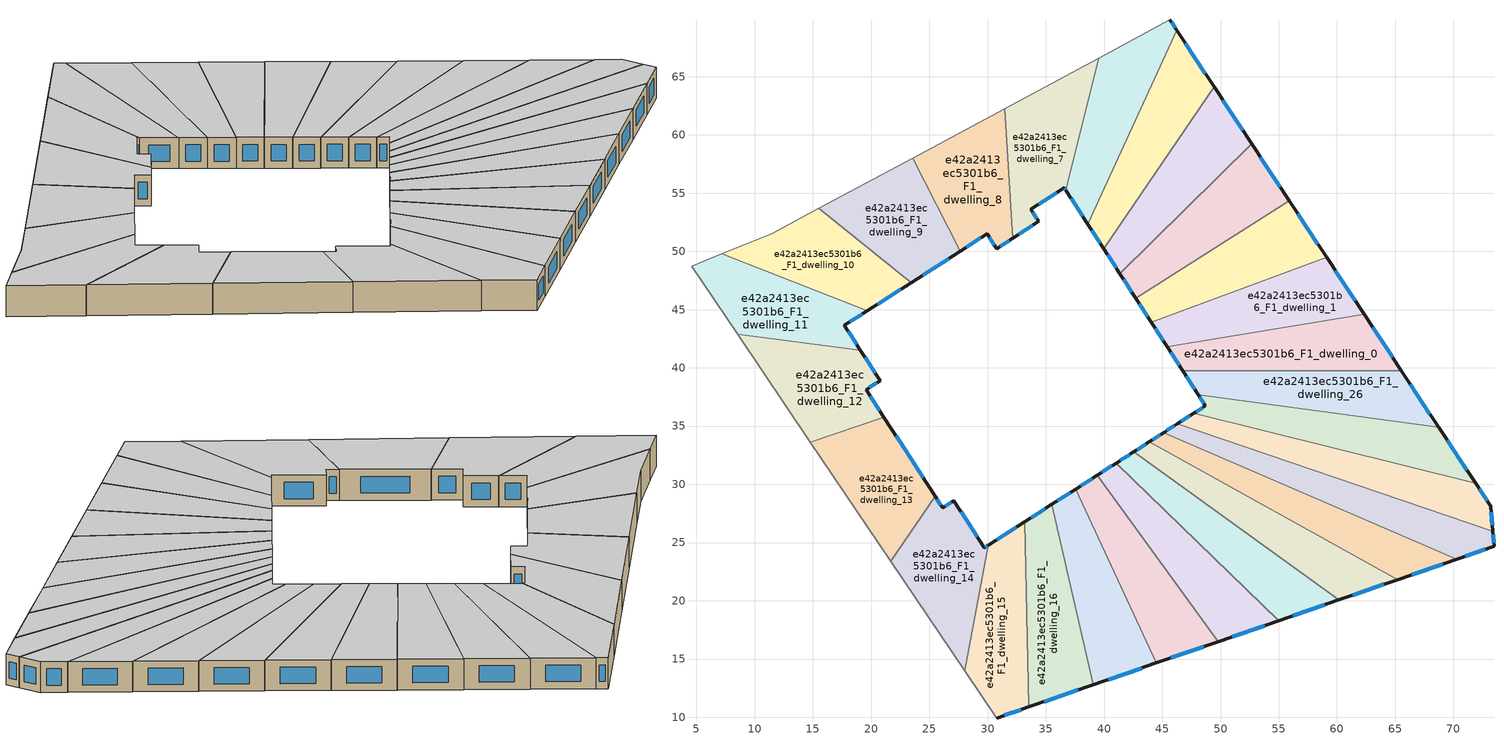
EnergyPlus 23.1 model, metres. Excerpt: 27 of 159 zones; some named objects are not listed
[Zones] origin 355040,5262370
e42a2413ec5301b6_F1_dwelling_0
 floor to e42a2413ec5301b6_F0_dwelling_0 (EU_floor_Construction): 62.32,44.62 65.53,39.75 46.76,39.75 45.41,41.82 z3
 wall outside (EU_wall_Construction): 45.41,41.82 46.76,39.75 / 65.53,39.75 62.32,44.62 z3:6
 wall to e42a2413ec5301b6_F1_dwelling_1 (EU_wall_Construction): 62.32,44.62 45.41,41.82 z3:6
 wall to e42a2413ec5301b6_F1_dwelling_26 (EU_wall_Construction): 46.76,39.75 65.53,39.75 z3:6
 window (EU_Window_Construction): 45.73,41.34 46.44,40.24 / 64.78,40.9 63.07,43.48 z3.7:5.3
 ceiling to e42a2413ec5301b6_F2_dwelling_0 (EU_floor_Construction): 65.53,39.75 62.32,44.62 45.41,41.82 46.76,39.75 z6
e42a2413ec5301b6_F1_dwelling_1
 floor to e42a2413ec5301b6_F0_dwelling_1 (EU_floor_Construction): 59.11,49.49 62.32,44.62 45.41,41.82 44.07,43.91 z3
 wall outside (EU_wall_Construction): 44.07,43.91 45.41,41.82 / 62.32,44.62 59.11,49.49 z3:6
 wall to e42a2413ec5301b6_F1_dwelling_2 (EU_wall_Construction): 59.11,49.49 44.07,43.91 z3:6
 window (EU_Window_Construction): 44.38,43.42 45.1,42.31 / 61.57,45.76 59.86,48.34 z3.7:5.3
 ceiling to e42a2413ec5301b6_F2_dwelling_1 (EU_floor_Construction): 62.32,44.62 59.11,49.49 44.07,43.91 45.41,41.82 z6
e42a2413ec5301b6_F1_dwelling_10
 floor to e42a2413ec5301b6_F0_dwelling_10 (EU_floor_Construction): 23.45,47.32 19.69,44.91 7.2,49.79 11.48,51.52 15.52,53.69 z3
 wall outside (EU_wall_Construction): 19.69,44.91 23.45,47.32 z3:6
 wall to e42a2413ec5301b6_F1_dwelling_11 (EU_wall_Construction): 7.2,49.79 19.69,44.91 z3:6
 wall adiabatic (EU_wall_Construction): 15.52,53.69 11.48,51.52 7.2,49.79 z3:6
 wall to e42a2413ec5301b6_F1_dwelling_9 (EU_wall_Construction): 23.45,47.32 15.52,53.69 z3:6
 window (EU_Window_Construction): 20.57,45.48 22.57,46.76 z3.7:5.3
 ceiling to e42a2413ec5301b6_F2_dwelling_10 (EU_floor_Construction): 23.45,47.32 15.52,53.69 11.48,51.52 7.2,49.79 19.69,44.91 z6
e42a2413ec5301b6_F1_dwelling_11
 floor to e42a2413ec5301b6_F0_dwelling_11 (EU_floor_Construction): 19.69,44.91 17.71,43.64 19.08,41.52 8.54,42.87 4.58,48.74 7.2,49.79 z3
 wall outside (EU_wall_Construction): 19.08,41.52 17.71,43.64 19.69,44.91 z3:6
 wall to e42a2413ec5301b6_F1_dwelling_12 (EU_wall_Construction): 8.54,42.87 19.08,41.52 z3:6
 wall adiabatic (EU_wall_Construction): 7.2,49.79 4.58,48.74 8.54,42.87 z3:6
 window (EU_Window_Construction): 18.18,43.94 19.22,44.61 / 18.76,42.02 18.03,43.14 z3.7:5.3
 ceiling to e42a2413ec5301b6_F2_dwelling_11 (EU_floor_Construction): 19.08,41.52 17.71,43.64 19.69,44.91 7.2,49.79 4.58,48.74 8.54,42.87 z6
e42a2413ec5301b6_F1_dwelling_12
 floor to e42a2413ec5301b6_F0_dwelling_12 (EU_floor_Construction): 19.08,41.52 20.77,38.9 19.58,38.13 21.11,35.77 14.79,33.63 8.54,42.87 z3
 wall outside (EU_wall_Construction): 21.11,35.77 19.58,38.13 20.77,38.9 19.08,41.52 z3:6
 wall to e42a2413ec5301b6_F1_dwelling_13 (EU_wall_Construction): 14.79,33.63 21.11,35.77 z3:6
 wall adiabatic (EU_wall_Construction): 8.54,42.87 14.79,33.63 z3:6
 window (EU_Window_Construction): 20.38,39.52 19.48,40.9 / 19.86,38.31 20.49,38.72 / 20.75,36.32 19.94,37.58 z3.7:5.3
 ceiling to e42a2413ec5301b6_F2_dwelling_12 (EU_floor_Construction): 21.11,35.77 19.58,38.13 20.77,38.9 19.08,41.52 8.54,42.87 14.79,33.63 z6
e42a2413ec5301b6_F1_dwelling_13
 floor to e42a2413ec5301b6_F0_dwelling_13 (EU_floor_Construction): 21.11,35.77 25.51,28.96 21.71,23.38 14.79,33.63 z3
 wall outside (EU_wall_Construction): 25.51,28.96 21.11,35.77 z3:6
 wall to e42a2413ec5301b6_F1_dwelling_14 (EU_wall_Construction): 21.71,23.38 25.51,28.96 z3:6
 wall adiabatic (EU_wall_Construction): 14.79,33.63 21.71,23.38 z3:6
 window (EU_Window_Construction): 24.48,30.56 22.14,34.17 z3.7:5.3
 ceiling to e42a2413ec5301b6_F2_dwelling_13 (EU_floor_Construction): 21.71,23.38 25.51,28.96 21.11,35.77 14.79,33.63 z6
e42a2413ec5301b6_F1_dwelling_14
 floor to e42a2413ec5301b6_F0_dwelling_14 (EU_floor_Construction): 27.1,28.61 29.72,24.55 30.05,24.76 28.03,14.01 21.71,23.38 25.51,28.96 26.14,27.99 z3
 wall outside (EU_wall_Construction): 30.05,24.76 29.72,24.55 27.1,28.61 26.14,27.99 25.51,28.96 z3:6
 wall to e42a2413ec5301b6_F1_dwelling_15 (EU_wall_Construction): 28.03,14.01 30.05,24.76 z3:6
 wall adiabatic (EU_wall_Construction): 21.71,23.38 28.03,14.01 z3:6
 window (EU_Window_Construction): 25.99,28.21 25.66,28.73 / 26.88,28.46 26.37,28.13 / 29.11,25.5 27.72,27.65 / 29.98,24.71 29.8,24.6 z3.7:5.3
 ceiling to e42a2413ec5301b6_F2_dwelling_14 (EU_floor_Construction): 28.03,14.01 30.05,24.76 29.72,24.55 27.1,28.61 26.14,27.99 25.51,28.96 21.71,23.38 z6
e42a2413ec5301b6_F1_dwelling_15
 floor to e42a2413ec5301b6_F0_dwelling_15 (EU_floor_Construction): 33.18,26.77 33.56,10.89 30.79,9.93 28.03,14.01 30.05,24.76 z3
 wall outside (EU_wall_Construction): 33.18,26.77 30.05,24.76 / 30.79,9.93 33.56,10.89 z3:6
 wall to e42a2413ec5301b6_F1_dwelling_16 (EU_wall_Construction): 33.56,10.89 33.18,26.77 z3:6
 wall adiabatic (EU_wall_Construction): 28.03,14.01 30.79,9.93 z3:6
 window (EU_Window_Construction): 32.45,26.3 30.79,25.23 / 31.44,10.16 32.91,10.67 z3.7:5.3
 ceiling to e42a2413ec5301b6_F2_dwelling_15 (EU_floor_Construction): 33.56,10.89 33.18,26.77 30.05,24.76 28.03,14.01 30.79,9.93 z6
e42a2413ec5301b6_F1_dwelling_16
 floor to e42a2413ec5301b6_F0_dwelling_16 (EU_floor_Construction): 35.52,28.27 39.09,12.8 33.56,10.89 33.18,26.77 z3
 wall outside (EU_wall_Construction): 35.52,28.27 33.18,26.77 / 33.56,10.89 39.09,12.8 z3:6
 wall to e42a2413ec5301b6_F1_dwelling_17 (EU_wall_Construction): 39.09,12.8 35.52,28.27 z3:6
 window (EU_Window_Construction): 34.97,27.92 33.73,27.12 / 34.86,11.34 37.79,12.35 z3.7:5.3
 ceiling to e42a2413ec5301b6_F2_dwelling_16 (EU_floor_Construction): 39.09,12.8 35.52,28.27 33.18,26.77 33.56,10.89 z6
e42a2413ec5301b6_F1_dwelling_17
 floor to e42a2413ec5301b6_F0_dwelling_17 (EU_floor_Construction): 37.58,29.6 44.49,14.67 39.09,12.8 35.52,28.27 z3
 wall outside (EU_wall_Construction): 37.58,29.6 35.52,28.27 / 39.09,12.8 44.49,14.67 z3:6
 wall to e42a2413ec5301b6_F1_dwelling_18 (EU_wall_Construction): 44.49,14.67 37.58,29.6 z3:6
 window (EU_Window_Construction): 37.09,29.29 36,28.58 / 40.36,13.24 43.22,14.23 z3.7:5.3
 ceiling to e42a2413ec5301b6_F2_dwelling_17 (EU_floor_Construction): 44.49,14.67 37.58,29.6 35.52,28.27 39.09,12.8 z6
e42a2413ec5301b6_F1_dwelling_18
 floor to e42a2413ec5301b6_F0_dwelling_18 (EU_floor_Construction): 39.41,30.77 49.79,16.5 44.49,14.67 37.58,29.6 z3
 wall outside (EU_wall_Construction): 39.41,30.77 37.58,29.6 / 44.49,14.67 49.79,16.5 z3:6
 wall to e42a2413ec5301b6_F1_dwelling_19 (EU_wall_Construction): 49.79,16.5 39.41,30.77 z3:6
 window (EU_Window_Construction): 38.98,30.5 38.01,29.87 / 45.73,15.09 48.54,16.07 z3.7:5.3
 ceiling to e42a2413ec5301b6_F2_dwelling_18 (EU_floor_Construction): 49.79,16.5 39.41,30.77 37.58,29.6 44.49,14.67 z6
e42a2413ec5301b6_F1_dwelling_19
 floor to e42a2413ec5301b6_F0_dwelling_19 (EU_floor_Construction): 55,18.3 49.79,16.5 39.41,30.77 41.05,31.83 z3
 wall outside (EU_wall_Construction): 41.05,31.83 39.41,30.77 / 49.79,16.5 55,18.3 z3:6
 wall to e42a2413ec5301b6_F1_dwelling_20 (EU_wall_Construction): 55,18.3 41.05,31.83 z3:6
 window (EU_Window_Construction): 40.66,31.58 39.79,31.02 / 51.01,16.92 53.78,17.87 z3.7:5.3
 ceiling to e42a2413ec5301b6_F2_dwelling_19 (EU_floor_Construction): 55,18.3 41.05,31.83 39.41,30.77 49.79,16.5 z6
e42a2413ec5301b6_F1_dwelling_2
 floor to e42a2413ec5301b6_F0_dwelling_2 (EU_floor_Construction): 55.9,54.36 59.11,49.49 44.07,43.91 42.72,46 z3
 wall outside (EU_wall_Construction): 42.72,46 44.07,43.91 / 59.11,49.49 55.9,54.36 z3:6
 wall to e42a2413ec5301b6_F1_dwelling_3 (EU_wall_Construction): 55.9,54.36 42.72,46 z3:6
 window (EU_Window_Construction): 43.03,45.5 43.75,44.4 / 58.36,50.63 56.65,53.21 z3.7:5.3
 ceiling to e42a2413ec5301b6_F2_dwelling_2 (EU_floor_Construction): 59.11,49.49 55.9,54.36 42.72,46 44.07,43.91 z6
e42a2413ec5301b6_F1_dwelling_20
 floor to e42a2413ec5301b6_F0_dwelling_20 (EU_floor_Construction): 60.15,20.07 55,18.3 41.05,31.83 42.54,32.78 z3
 wall outside (EU_wall_Construction): 42.54,32.78 41.05,31.83 / 55,18.3 60.15,20.07 z3:6
 wall to e42a2413ec5301b6_F1_dwelling_21 (EU_wall_Construction): 60.15,20.07 42.54,32.78 z3:6
 window (EU_Window_Construction): 42.19,32.56 41.4,32.05 / 56.21,18.71 58.94,19.65 z3.7:5.3
 ceiling to e42a2413ec5301b6_F2_dwelling_20 (EU_floor_Construction): 60.15,20.07 42.54,32.78 41.05,31.83 55,18.3 z6
e42a2413ec5301b6_F1_dwelling_21
 floor to e42a2413ec5301b6_F0_dwelling_21 (EU_floor_Construction): 65.23,21.83 60.15,20.07 42.54,32.78 43.89,33.65 z3
 wall outside (EU_wall_Construction): 43.89,33.65 42.54,32.78 / 60.15,20.07 65.23,21.83 z3:6
 wall to e42a2413ec5301b6_F1_dwelling_22 (EU_wall_Construction): 65.23,21.83 43.89,33.65 z3:6
 window (EU_Window_Construction): 43.57,33.45 42.85,32.99 / 61.34,20.48 64.04,21.41 z3.7:5.3
 ceiling to e42a2413ec5301b6_F2_dwelling_21 (EU_floor_Construction): 65.23,21.83 43.89,33.65 42.54,32.78 60.15,20.07 z6
e42a2413ec5301b6_F1_dwelling_22
 floor to e42a2413ec5301b6_F0_dwelling_22 (EU_floor_Construction): 70.26,23.57 65.23,21.83 43.89,33.65 45.13,34.45 z3
 wall outside (EU_wall_Construction): 45.13,34.45 43.89,33.65 / 65.23,21.83 70.26,23.57 z3:6
 wall to e42a2413ec5301b6_F1_dwelling_23 (EU_wall_Construction): 70.26,23.57 45.13,34.45 z3:6
 window (EU_Window_Construction): 44.84,34.26 44.18,33.84 / 66.41,22.24 69.08,23.16 z3.7:5.3
 ceiling to e42a2413ec5301b6_F2_dwelling_22 (EU_floor_Construction): 70.26,23.57 45.13,34.45 43.89,33.65 65.23,21.83 z6
e42a2413ec5301b6_F1_dwelling_23
 floor to e42a2413ec5301b6_F0_dwelling_23 (EU_floor_Construction): 73.38,25.99 73.48,24.68 70.26,23.57 45.13,34.45 46.29,35.2 z3
 wall outside (EU_wall_Construction): 46.29,35.2 45.13,34.45 / 70.26,23.57 73.48,24.68 73.38,25.99 z3:6
 wall to e42a2413ec5301b6_F1_dwelling_24 (EU_wall_Construction): 73.38,25.99 46.29,35.2 z3:6
 window (EU_Window_Construction): 46.02,35.02 45.4,34.62 / 73.46,24.99 73.4,25.68 / 71.02,23.83 72.73,24.42 z3.7:5.3
 ceiling to e42a2413ec5301b6_F2_dwelling_23 (EU_floor_Construction): 73.48,24.68 73.38,25.99 46.29,35.2 45.13,34.45 70.26,23.57 z6
e42a2413ec5301b6_F1_dwelling_24
 floor to e42a2413ec5301b6_F0_dwelling_24 (EU_floor_Construction): 71.9,30.09 73.21,28.11 73.38,25.99 46.29,35.2 47.68,36.09 z3
 wall outside (EU_wall_Construction): 47.68,36.09 46.29,35.2 / 73.38,25.99 73.21,28.11 71.9,30.09 z3:6
 wall to e42a2413ec5301b6_F1_dwelling_25 (EU_wall_Construction): 71.9,30.09 47.68,36.09 z3:6
 window (EU_Window_Construction): 47.36,35.88 46.62,35.4 / 72.9,28.58 72.21,29.63 / 73.34,26.49 73.25,27.61 z3.7:5.3
 ceiling to e42a2413ec5301b6_F2_dwelling_24 (EU_floor_Construction): 73.38,25.99 73.21,28.11 71.9,30.09 47.68,36.09 46.29,35.2 z6
e42a2413ec5301b6_F1_dwelling_25
 floor to e42a2413ec5301b6_F0_dwelling_25 (EU_floor_Construction): 68.74,34.89 71.9,30.09 47.68,36.09 48.7,36.74 48.09,37.69 z3
 wall outside (EU_wall_Construction): 48.09,37.69 48.7,36.74 47.68,36.09 / 71.9,30.09 68.74,34.89 z3:6
 wall to e42a2413ec5301b6_F1_dwelling_26 (EU_wall_Construction): 68.74,34.89 48.09,37.69 z3:6
 window (EU_Window_Construction): 48.46,36.59 47.92,36.24 / 48.23,37.47 48.56,36.97 / 71.16,31.22 69.48,33.77 z3.7:5.3
 ceiling to e42a2413ec5301b6_F2_dwelling_25 (EU_floor_Construction): 71.9,30.09 68.74,34.89 48.09,37.69 48.7,36.74 47.68,36.09 z6
e42a2413ec5301b6_F1_dwelling_26
 floor to e42a2413ec5301b6_F0_dwelling_26 (EU_floor_Construction): 65.53,39.75 68.74,34.89 48.09,37.69 46.76,39.75 z3
 wall outside (EU_wall_Construction): 46.76,39.75 48.09,37.69 / 68.74,34.89 65.53,39.75 z3:6
 window (EU_Window_Construction): 47.07,39.27 47.77,38.18 / 67.98,36.03 66.28,38.61 z3.7:5.3
 ceiling to e42a2413ec5301b6_F2_dwelling_26 (EU_floor_Construction): 68.74,34.89 65.53,39.75 46.76,39.75 48.09,37.69 z6
e42a2413ec5301b6_F1_dwelling_3
 floor to e42a2413ec5301b6_F0_dwelling_3 (EU_floor_Construction): 52.68,59.24 55.9,54.36 42.72,46 41.36,48.1 z3
 wall outside (EU_wall_Construction): 41.36,48.1 42.72,46 / 55.9,54.36 52.68,59.24 z3:6
 wall to e42a2413ec5301b6_F1_dwelling_4 (EU_wall_Construction): 52.68,59.24 41.36,48.1 z3:6
 window (EU_Window_Construction): 41.68,47.6 42.4,46.49 / 55.14,55.5 53.43,58.09 z3.7:5.3
 ceiling to e42a2413ec5301b6_F2_dwelling_3 (EU_floor_Construction): 55.9,54.36 52.68,59.24 41.36,48.1 42.72,46 z6
e42a2413ec5301b6_F1_dwelling_4
 floor to e42a2413ec5301b6_F0_dwelling_4 (EU_floor_Construction): 49.46,64.12 52.68,59.24 41.36,48.1 39.99,50.21 z3
 wall outside (EU_wall_Construction): 39.99,50.21 41.36,48.1 / 52.68,59.24 49.46,64.12 z3:6
 wall to e42a2413ec5301b6_F1_dwelling_5 (EU_wall_Construction): 49.46,64.12 39.99,50.21 z3:6
 window (EU_Window_Construction): 40.31,49.71 41.04,48.59 / 51.92,60.38 50.21,62.97 z3.7:5.3
 ceiling to e42a2413ec5301b6_F2_dwelling_4 (EU_floor_Construction): 52.68,59.24 49.46,64.12 39.99,50.21 41.36,48.1 z6
e42a2413ec5301b6_F1_dwelling_5
 floor to e42a2413ec5301b6_F0_dwelling_5 (EU_floor_Construction): 46.23,69 49.46,64.12 39.99,50.21 38.62,52.33 z3
 wall outside (EU_wall_Construction): 38.62,52.33 39.99,50.21 / 49.46,64.12 46.23,69 z3:6
 wall to e42a2413ec5301b6_F1_dwelling_6 (EU_wall_Construction): 46.23,69 38.62,52.33 z3:6
 window (EU_Window_Construction): 38.94,51.83 39.67,50.71 / 48.7,65.26 46.99,67.85 z3.7:5.3
 ceiling to e42a2413ec5301b6_F2_dwelling_5 (EU_floor_Construction): 39.99,50.21 49.46,64.12 46.23,69 38.62,52.33 z6
e42a2413ec5301b6_F1_dwelling_6
 floor to e42a2413ec5301b6_F0_dwelling_6 (EU_floor_Construction): 45.66,69.87 46.23,69 38.62,52.33 36.73,55.25 39.54,66.58 z3
 wall outside (EU_wall_Construction): 36.73,55.25 38.62,52.33 / 46.23,69 45.66,69.87 z3:6
 wall to e42a2413ec5301b6_F1_dwelling_7 (EU_wall_Construction): 39.54,66.58 36.73,55.25 z3:6
 wall adiabatic (EU_wall_Construction): 45.66,69.87 39.54,66.58 z3:6
 window (EU_Window_Construction): 37.17,54.57 38.18,53.02 / 46.1,69.2 45.8,69.66 z3.7:5.3
 ceiling to e42a2413ec5301b6_F2_dwelling_6 (EU_floor_Construction): 38.62,52.33 46.23,69 45.66,69.87 39.54,66.58 36.73,55.25 z6
e42a2413ec5301b6_F1_dwelling_7
 floor to e42a2413ec5301b6_F0_dwelling_7 (EU_floor_Construction): 39.54,66.58 36.73,55.25 36.6,55.45 33.72,53.59 34.39,52.57 32.17,51.14 31.49,62.26 z3
 wall outside (EU_wall_Construction): 32.17,51.14 34.39,52.57 33.72,53.59 36.6,55.45 36.73,55.25 z3:6
 wall to e42a2413ec5301b6_F1_dwelling_8 (EU_wall_Construction): 31.49,62.26 32.17,51.14 z3:6
 wall adiabatic (EU_wall_Construction): 39.54,66.58 31.49,62.26 z3:6
 window (EU_Window_Construction): 36.63,55.4 36.7,55.3 / 34.4,54.03 35.93,55.01 / 34.23,52.81 33.88,53.35 / 32.7,51.47 33.87,52.23 z3.7:5.3
 ceiling to e42a2413ec5301b6_F2_dwelling_7 (EU_floor_Construction): 36.73,55.25 39.54,66.58 31.49,62.26 32.17,51.14 34.39,52.57 33.72,53.59 36.6,55.45 z6
e42a2413ec5301b6_F1_dwelling_8
 floor to e42a2413ec5301b6_F0_dwelling_8 (EU_floor_Construction): 31.49,62.26 32.17,51.14 30.78,50.24 29.96,51.51 27.65,50.02 23.57,58.01 z3
 wall outside (EU_wall_Construction): 27.65,50.02 29.96,51.51 30.78,50.24 32.17,51.14 z3:6
 wall to e42a2413ec5301b6_F1_dwelling_9 (EU_wall_Construction): 23.57,58.01 27.65,50.02 z3:6
 wall adiabatic (EU_wall_Construction): 31.49,62.26 23.57,58.01 z3:6
 window (EU_Window_Construction): 31.11,50.45 31.85,50.93 / 30.16,51.21 30.59,50.54 / 28.19,50.37 29.42,51.16 z3.7:5.3
 ceiling to e42a2413ec5301b6_F2_dwelling_8 (EU_floor_Construction): 32.17,51.14 31.49,62.26 23.57,58.01 27.65,50.02 29.96,51.51 30.78,50.24 z6
e42a2413ec5301b6_F1_dwelling_9
 floor to e42a2413ec5301b6_F0_dwelling_9 (EU_floor_Construction): 23.57,58.01 27.65,50.02 23.45,47.32 15.52,53.69 z3
 wall outside (EU_wall_Construction): 23.45,47.32 27.65,50.02 z3:6
 wall adiabatic (EU_wall_Construction): 23.57,58.01 15.52,53.69 z3:6
 window (EU_Window_Construction): 24.43,47.96 26.66,49.39 z3.7:5.3
 ceiling to e42a2413ec5301b6_F2_dwelling_9 (EU_floor_Construction): 27.65,50.02 23.57,58.01 15.52,53.69 23.45,47.32 z6
[Building]
EU S2 Campaign: North Axis=0; Terrain=City; Solar Distribution=FullExterior
[Site:Location]
Budapest.Ferenc.Liszt.Intl.AP: Latitude=47.437; Longitude=19.256; Time Zone=1; Elevation=185
[SizingPeriod:WeatherFileDays]
AnnualSizingPeriod: Begin Month=1; Begin Day of Month=1; End Month=12; End Day of Month=31; Day of Week for Start Day=Monday; Use Weather File Daylight Saving Period=No; Use Weather File Rain and Snow Indicators=No
[MATERIAL]
EU_InternalMass_Material: Roughness=MediumRough; Thickness=0.1; Conductivity=1; Density=1800; Specific Heat=900; Thermal Absorptance=0.9; Solar Absorptance=0.7; Visible Absorptance=0.7
[MATERIAL:NOMASS] Roughness=MediumRough; Thermal Absorptance=0.9; Solar Absorptance=0.7; Visible Absorptance=0.7
Name | Thermal Resistance
EU_wall_NoMass | 0.832559
EU_floor_NoMass | 0.872794
[WINDOWMATERIAL:SIMPLEGLAZINGSYSTEM]
EU_Window_SimpleGlazing: UFactor=2.79869; Solar Heat Gain Coefficient=0.75; Visible Transmittance=0.75
[CONSTRUCTION]
EU_wall_Construction: EU_wall_NoMass
EU_floor_Construction: EU_floor_NoMass
EU_Window_Construction: EU_Window_SimpleGlazing
EU_InternalMass_Construction: EU_InternalMass_Material
[ZONE] Type=1; Multiplier=1; Ceiling Height=autocalculate; Floor Area=autocalculate; Part of Total Floor Area=Yes
Name | Volume
e42a2413ec5301b6_F1_dwelling_0 | 195.145
e42a2413ec5301b6_F1_dwelling_1 | 195.135
e42a2413ec5301b6_F1_dwelling_10; e42a2413ec5301b6_F1_dwelling_14 | 195.14
e42a2413ec5301b6_F1_dwelling_11 | 195.143
e42a2413ec5301b6_F1_dwelling_12 | 195.129
e42a2413ec5301b6_F1_dwelling_13 | 195.154
e42a2413ec5301b6_F1_dwelling_15 | 195.146
e42a2413ec5301b6_F1_dwelling_16 | 195.093
e42a2413ec5301b6_F1_dwelling_17 | 195.149
e42a2413ec5301b6_F1_dwelling_18 | 195.151
e42a2413ec5301b6_F1_dwelling_19 | 195.108
e42a2413ec5301b6_F1_dwelling_2 | 195.16
e42a2413ec5301b6_F1_dwelling_20 | 195.13
e42a2413ec5301b6_F1_dwelling_21 | 195.134
e42a2413ec5301b6_F1_dwelling_22 | 195.142
e42a2413ec5301b6_F1_dwelling_23 | 195.141
e42a2413ec5301b6_F1_dwelling_24 | 195.118
e42a2413ec5301b6_F1_dwelling_25 | 195.148
e42a2413ec5301b6_F1_dwelling_26 | 195.107
e42a2413ec5301b6_F1_dwelling_3 | 195.139
e42a2413ec5301b6_F1_dwelling_4 | 195.111
e42a2413ec5301b6_F1_dwelling_5 | 195.117
e42a2413ec5301b6_F1_dwelling_6 | 195.124
e42a2413ec5301b6_F1_dwelling_7 | 195.166
e42a2413ec5301b6_F1_dwelling_8 | 195.167
e42a2413ec5301b6_F1_dwelling_9 | 195.097
[INTERNALMASS] Construction=EU_InternalMass_Construction
Name | Zone or ZoneList | Surface Area
e42a2413ec5301b6_F1_dwelling_0_EU_InternalMass | e42a2413ec5301b6_F1_dwelling_0 | 65.0483
e42a2413ec5301b6_F1_dwelling_1_EU_InternalMass | e42a2413ec5301b6_F1_dwelling_1 | 65.045
e42a2413ec5301b6_F1_dwelling_2_EU_InternalMass | e42a2413ec5301b6_F1_dwelling_2 | 65.0533
e42a2413ec5301b6_F1_dwelling_3_EU_InternalMass | e42a2413ec5301b6_F1_dwelling_3 | 65.0464
e42a2413ec5301b6_F1_dwelling_4_EU_InternalMass | e42a2413ec5301b6_F1_dwelling_4 | 65.0371
e42a2413ec5301b6_F1_dwelling_5_EU_InternalMass | e42a2413ec5301b6_F1_dwelling_5 | 65.039
e42a2413ec5301b6_F1_dwelling_6_EU_InternalMass | e42a2413ec5301b6_F1_dwelling_6 | 65.0413
e42a2413ec5301b6_F1_dwelling_7_EU_InternalMass | e42a2413ec5301b6_F1_dwelling_7 | 65.0552
e42a2413ec5301b6_F1_dwelling_8_EU_InternalMass | e42a2413ec5301b6_F1_dwelling_8 | 65.0557
e42a2413ec5301b6_F1_dwelling_9_EU_InternalMass | e42a2413ec5301b6_F1_dwelling_9 | 65.0325
e42a2413ec5301b6_F1_dwelling_10_EU_InternalMass | e42a2413ec5301b6_F1_dwelling_10 | 65.0463
e42a2413ec5301b6_F1_dwelling_11_EU_InternalMass | e42a2413ec5301b6_F1_dwelling_11 | 65.0477
e42a2413ec5301b6_F1_dwelling_12_EU_InternalMass | e42a2413ec5301b6_F1_dwelling_12 | 65.0429
e42a2413ec5301b6_F1_dwelling_13_EU_InternalMass | e42a2413ec5301b6_F1_dwelling_13 | 65.0512
e42a2413ec5301b6_F1_dwelling_14_EU_InternalMass | e42a2413ec5301b6_F1_dwelling_14 | 65.0467
e42a2413ec5301b6_F1_dwelling_15_EU_InternalMass | e42a2413ec5301b6_F1_dwelling_15 | 65.0486
e42a2413ec5301b6_F1_dwelling_16_EU_InternalMass | e42a2413ec5301b6_F1_dwelling_16 | 65.0311
e42a2413ec5301b6_F1_dwelling_17_EU_InternalMass | e42a2413ec5301b6_F1_dwelling_17 | 65.0498
e42a2413ec5301b6_F1_dwelling_18_EU_InternalMass | e42a2413ec5301b6_F1_dwelling_18 | 65.0501
e42a2413ec5301b6_F1_dwelling_19_EU_InternalMass | e42a2413ec5301b6_F1_dwelling_19 | 65.036
e42a2413ec5301b6_F1_dwelling_20_EU_InternalMass | e42a2413ec5301b6_F1_dwelling_20 | 65.0434
e42a2413ec5301b6_F1_dwelling_21_EU_InternalMass | e42a2413ec5301b6_F1_dwelling_21 | 65.0445
e42a2413ec5301b6_F1_dwelling_22_EU_InternalMass | e42a2413ec5301b6_F1_dwelling_22 | 65.0474
e42a2413ec5301b6_F1_dwelling_23_EU_InternalMass | e42a2413ec5301b6_F1_dwelling_23 | 65.0473
e42a2413ec5301b6_F1_dwelling_24_EU_InternalMass | e42a2413ec5301b6_F1_dwelling_24 | 65.0396
e42a2413ec5301b6_F1_dwelling_25_EU_InternalMass | e42a2413ec5301b6_F1_dwelling_25 | 65.0491
e42a2413ec5301b6_F1_dwelling_26_EU_InternalMass | e42a2413ec5301b6_F1_dwelling_26 | 65.0355
[OTHEREQUIPMENT] Fuel Type=Electricity; Design Level Calculation Method=Watts/Area; Power per Zone Floor Area=1; Fraction Latent=0; Fraction Radiant=0; Fraction Lost=0; Carbon Dioxide Generation Rate=0; EndUse Subcategory=EU_Step8_InternalGains
Name | Zone or ZoneList or Space or SpaceList | Schedule
EU_Step8_InternalGain_e42a2413ec5301b6_F1_dwelling_0_f000 | e42a2413ec5301b6_F1_dwelling_0 | EU_Step8_GainSchedule_e42a2413ec5301b6_F1_dwelling_0_f000
EU_Step8_InternalGain_e42a2413ec5301b6_F1_dwelling_1_f000 | e42a2413ec5301b6_F1_dwelling_1 | EU_Step8_GainSchedule_e42a2413ec5301b6_F1_dwelling_1_f000
EU_Step8_InternalGain_e42a2413ec5301b6_F1_dwelling_2_f000 | e42a2413ec5301b6_F1_dwelling_2 | EU_Step8_GainSchedule_e42a2413ec5301b6_F1_dwelling_2_f000
EU_Step8_InternalGain_e42a2413ec5301b6_F1_dwelling_3_f000 | e42a2413ec5301b6_F1_dwelling_3 | EU_Step8_GainSchedule_e42a2413ec5301b6_F1_dwelling_3_f000
EU_Step8_InternalGain_e42a2413ec5301b6_F1_dwelling_4_f000 | e42a2413ec5301b6_F1_dwelling_4 | EU_Step8_GainSchedule_e42a2413ec5301b6_F1_dwelling_4_f000
EU_Step8_InternalGain_e42a2413ec5301b6_F1_dwelling_5_f000 | e42a2413ec5301b6_F1_dwelling_5 | EU_Step8_GainSchedule_e42a2413ec5301b6_F1_dwelling_5_f000
EU_Step8_InternalGain_e42a2413ec5301b6_F1_dwelling_6_f000 | e42a2413ec5301b6_F1_dwelling_6 | EU_Step8_GainSchedule_e42a2413ec5301b6_F1_dwelling_6_f000
EU_Step8_InternalGain_e42a2413ec5301b6_F1_dwelling_7_f000 | e42a2413ec5301b6_F1_dwelling_7 | EU_Step8_GainSchedule_e42a2413ec5301b6_F1_dwelling_7_f000
EU_Step8_InternalGain_e42a2413ec5301b6_F1_dwelling_8_f000 | e42a2413ec5301b6_F1_dwelling_8 | EU_Step8_GainSchedule_e42a2413ec5301b6_F1_dwelling_8_f000
EU_Step8_InternalGain_e42a2413ec5301b6_F1_dwelling_9_f000 | e42a2413ec5301b6_F1_dwelling_9 | EU_Step8_GainSchedule_e42a2413ec5301b6_F1_dwelling_9_f000
EU_Step8_InternalGain_e42a2413ec5301b6_F1_dwelling_10_f000 | e42a2413ec5301b6_F1_dwelling_10 | EU_Step8_GainSchedule_e42a2413ec5301b6_F1_dwelling_10_f000
EU_Step8_InternalGain_e42a2413ec5301b6_F1_dwelling_11_f000 | e42a2413ec5301b6_F1_dwelling_11 | EU_Step8_GainSchedule_e42a2413ec5301b6_F1_dwelling_11_f000
EU_Step8_InternalGain_e42a2413ec5301b6_F1_dwelling_12_f000 | e42a2413ec5301b6_F1_dwelling_12 | EU_Step8_GainSchedule_e42a2413ec5301b6_F1_dwelling_12_f000
EU_Step8_InternalGain_e42a2413ec5301b6_F1_dwelling_13_f000 | e42a2413ec5301b6_F1_dwelling_13 | EU_Step8_GainSchedule_e42a2413ec5301b6_F1_dwelling_13_f000
EU_Step8_InternalGain_e42a2413ec5301b6_F1_dwelling_14_f000 | e42a2413ec5301b6_F1_dwelling_14 | EU_Step8_GainSchedule_e42a2413ec5301b6_F1_dwelling_14_f000
EU_Step8_InternalGain_e42a2413ec5301b6_F1_dwelling_15_f000 | e42a2413ec5301b6_F1_dwelling_15 | EU_Step8_GainSchedule_e42a2413ec5301b6_F1_dwelling_15_f000
EU_Step8_InternalGain_e42a2413ec5301b6_F1_dwelling_16_f000 | e42a2413ec5301b6_F1_dwelling_16 | EU_Step8_GainSchedule_e42a2413ec5301b6_F1_dwelling_16_f000
EU_Step8_InternalGain_e42a2413ec5301b6_F1_dwelling_17_f000 | e42a2413ec5301b6_F1_dwelling_17 | EU_Step8_GainSchedule_e42a2413ec5301b6_F1_dwelling_17_f000
EU_Step8_InternalGain_e42a2413ec5301b6_F1_dwelling_18_f000 | e42a2413ec5301b6_F1_dwelling_18 | EU_Step8_GainSchedule_e42a2413ec5301b6_F1_dwelling_18_f000
EU_Step8_InternalGain_e42a2413ec5301b6_F1_dwelling_19_f000 | e42a2413ec5301b6_F1_dwelling_19 | EU_Step8_GainSchedule_e42a2413ec5301b6_F1_dwelling_19_f000
EU_Step8_InternalGain_e42a2413ec5301b6_F1_dwelling_20_f000 | e42a2413ec5301b6_F1_dwelling_20 | EU_Step8_GainSchedule_e42a2413ec5301b6_F1_dwelling_20_f000
EU_Step8_InternalGain_e42a2413ec5301b6_F1_dwelling_21_f000 | e42a2413ec5301b6_F1_dwelling_21 | EU_Step8_GainSchedule_e42a2413ec5301b6_F1_dwelling_21_f000
EU_Step8_InternalGain_e42a2413ec5301b6_F1_dwelling_22_f000 | e42a2413ec5301b6_F1_dwelling_22 | EU_Step8_GainSchedule_e42a2413ec5301b6_F1_dwelling_22_f000
EU_Step8_InternalGain_e42a2413ec5301b6_F1_dwelling_23_f000 | e42a2413ec5301b6_F1_dwelling_23 | EU_Step8_GainSchedule_e42a2413ec5301b6_F1_dwelling_23_f000
EU_Step8_InternalGain_e42a2413ec5301b6_F1_dwelling_24_f000 | e42a2413ec5301b6_F1_dwelling_24 | EU_Step8_GainSchedule_e42a2413ec5301b6_F1_dwelling_24_f000
EU_Step8_InternalGain_e42a2413ec5301b6_F1_dwelling_25_f000 | e42a2413ec5301b6_F1_dwelling_25 | EU_Step8_GainSchedule_e42a2413ec5301b6_F1_dwelling_25_f000
EU_Step8_InternalGain_e42a2413ec5301b6_F1_dwelling_26_f000 | e42a2413ec5301b6_F1_dwelling_26 | EU_Step8_GainSchedule_e42a2413ec5301b6_F1_dwelling_26_f000
[ZONEVENTILATION:DESIGNFLOWRATE] Schedule=EU_AlwaysOn; Design Flow Rate Calculation Method=AirChanges/Hour; Air Changes per Hour=0.475469; Ventilation Type=Natural; Fan Pressure Rise=0; Fan Total Efficiency=1; Constant Term Coefficient=1; Temperature Term Coefficient=0; Velocity Term Coefficient=0; Velocity Squared Term Coefficient=0; Minimum Indoor Temperature=-100; Maximum Indoor Temperature=100; Delta Temperature=-100; Minimum Outdoor Temperature=-100; Maximum Outdoor Temperature=100; Maximum Wind Speed=40
Name | Zone or ZoneList or Space or SpaceList
EU_ConstantAir_e42a2413ec5301b6_F1_dwelling_0 | e42a2413ec5301b6_F1_dwelling_0
EU_ConstantAir_e42a2413ec5301b6_F1_dwelling_1 | e42a2413ec5301b6_F1_dwelling_1
EU_ConstantAir_e42a2413ec5301b6_F1_dwelling_2 | e42a2413ec5301b6_F1_dwelling_2
EU_ConstantAir_e42a2413ec5301b6_F1_dwelling_3 | e42a2413ec5301b6_F1_dwelling_3
EU_ConstantAir_e42a2413ec5301b6_F1_dwelling_4 | e42a2413ec5301b6_F1_dwelling_4
EU_ConstantAir_e42a2413ec5301b6_F1_dwelling_5 | e42a2413ec5301b6_F1_dwelling_5
EU_ConstantAir_e42a2413ec5301b6_F1_dwelling_6 | e42a2413ec5301b6_F1_dwelling_6
EU_ConstantAir_e42a2413ec5301b6_F1_dwelling_7 | e42a2413ec5301b6_F1_dwelling_7
EU_ConstantAir_e42a2413ec5301b6_F1_dwelling_8 | e42a2413ec5301b6_F1_dwelling_8
EU_ConstantAir_e42a2413ec5301b6_F1_dwelling_9 | e42a2413ec5301b6_F1_dwelling_9
EU_ConstantAir_e42a2413ec5301b6_F1_dwelling_10 | e42a2413ec5301b6_F1_dwelling_10
EU_ConstantAir_e42a2413ec5301b6_F1_dwelling_11 | e42a2413ec5301b6_F1_dwelling_11
EU_ConstantAir_e42a2413ec5301b6_F1_dwelling_12 | e42a2413ec5301b6_F1_dwelling_12
EU_ConstantAir_e42a2413ec5301b6_F1_dwelling_13 | e42a2413ec5301b6_F1_dwelling_13
EU_ConstantAir_e42a2413ec5301b6_F1_dwelling_14 | e42a2413ec5301b6_F1_dwelling_14
EU_ConstantAir_e42a2413ec5301b6_F1_dwelling_15 | e42a2413ec5301b6_F1_dwelling_15
EU_ConstantAir_e42a2413ec5301b6_F1_dwelling_16 | e42a2413ec5301b6_F1_dwelling_16
EU_ConstantAir_e42a2413ec5301b6_F1_dwelling_17 | e42a2413ec5301b6_F1_dwelling_17
EU_ConstantAir_e42a2413ec5301b6_F1_dwelling_18 | e42a2413ec5301b6_F1_dwelling_18
EU_ConstantAir_e42a2413ec5301b6_F1_dwelling_19 | e42a2413ec5301b6_F1_dwelling_19
EU_ConstantAir_e42a2413ec5301b6_F1_dwelling_20 | e42a2413ec5301b6_F1_dwelling_20
EU_ConstantAir_e42a2413ec5301b6_F1_dwelling_21 | e42a2413ec5301b6_F1_dwelling_21
EU_ConstantAir_e42a2413ec5301b6_F1_dwelling_22 | e42a2413ec5301b6_F1_dwelling_22
EU_ConstantAir_e42a2413ec5301b6_F1_dwelling_23 | e42a2413ec5301b6_F1_dwelling_23
EU_ConstantAir_e42a2413ec5301b6_F1_dwelling_24 | e42a2413ec5301b6_F1_dwelling_24
EU_ConstantAir_e42a2413ec5301b6_F1_dwelling_25 | e42a2413ec5301b6_F1_dwelling_25
EU_ConstantAir_e42a2413ec5301b6_F1_dwelling_26 | e42a2413ec5301b6_F1_dwelling_26
[HVACTEMPLATE:ZONE:IDEALLOADSAIRSYSTEM] System Availability Schedule=EU_AlwaysOn; Maximum Heating Supply Air Temperature=50; Minimum Cooling Supply Air Temperature=13; Maximum Heating Supply Air Humidity Ratio=0.0156; Minimum Cooling Supply Air Humidity Ratio=0.0077; Heating Limit=NoLimit; Cooling Limit=NoLimit; Heating Availability Schedule=EU_AlwaysOn; Cooling Availability Schedule=EU_CoolingOff; Dehumidification Control Type=ConstantSensibleHeatRatio; Cooling Sensible Heat Ratio=0.7; Dehumidification Setpoint=60; Humidification Control Type=None; Humidification Setpoint=30; Outdoor Air Method=None; Outdoor Air Flow Rate per Person=0.00944; Outdoor Air Flow Rate per Zone Floor Area=0; Outdoor Air Flow Rate per Zone=0; Demand Controlled Ventilation Type=None; Outdoor Air Economizer Type=NoEconomizer; Heat Recovery Type=None; Sensible Heat Recovery Effectiveness=0.7; Latent Heat Recovery Effectiveness=0.65
Name | Template Thermostat
e42a2413ec5301b6_F1_dwelling_0 | EU_HeatOnly_e42a2413ec5301b6_F1_dwelling_0
e42a2413ec5301b6_F1_dwelling_1 | EU_HeatOnly_e42a2413ec5301b6_F1_dwelling_1
e42a2413ec5301b6_F1_dwelling_2 | EU_HeatOnly_e42a2413ec5301b6_F1_dwelling_2
e42a2413ec5301b6_F1_dwelling_3 | EU_HeatOnly_e42a2413ec5301b6_F1_dwelling_3
e42a2413ec5301b6_F1_dwelling_4 | EU_HeatOnly_e42a2413ec5301b6_F1_dwelling_4
e42a2413ec5301b6_F1_dwelling_5 | EU_HeatOnly_e42a2413ec5301b6_F1_dwelling_5
e42a2413ec5301b6_F1_dwelling_6 | EU_HeatOnly_e42a2413ec5301b6_F1_dwelling_6
e42a2413ec5301b6_F1_dwelling_7 | EU_HeatOnly_e42a2413ec5301b6_F1_dwelling_7
e42a2413ec5301b6_F1_dwelling_8 | EU_HeatOnly_e42a2413ec5301b6_F1_dwelling_8
e42a2413ec5301b6_F1_dwelling_9 | EU_HeatOnly_e42a2413ec5301b6_F1_dwelling_9
e42a2413ec5301b6_F1_dwelling_10 | EU_HeatOnly_e42a2413ec5301b6_F1_dwelling_10
e42a2413ec5301b6_F1_dwelling_11 | EU_HeatOnly_e42a2413ec5301b6_F1_dwelling_11
e42a2413ec5301b6_F1_dwelling_12 | EU_HeatOnly_e42a2413ec5301b6_F1_dwelling_12
e42a2413ec5301b6_F1_dwelling_13 | EU_HeatOnly_e42a2413ec5301b6_F1_dwelling_13
e42a2413ec5301b6_F1_dwelling_14 | EU_HeatOnly_e42a2413ec5301b6_F1_dwelling_14
e42a2413ec5301b6_F1_dwelling_15 | EU_HeatOnly_e42a2413ec5301b6_F1_dwelling_15
e42a2413ec5301b6_F1_dwelling_16 | EU_HeatOnly_e42a2413ec5301b6_F1_dwelling_16
e42a2413ec5301b6_F1_dwelling_17 | EU_HeatOnly_e42a2413ec5301b6_F1_dwelling_17
e42a2413ec5301b6_F1_dwelling_18 | EU_HeatOnly_e42a2413ec5301b6_F1_dwelling_18
e42a2413ec5301b6_F1_dwelling_19 | EU_HeatOnly_e42a2413ec5301b6_F1_dwelling_19
e42a2413ec5301b6_F1_dwelling_20 | EU_HeatOnly_e42a2413ec5301b6_F1_dwelling_20
e42a2413ec5301b6_F1_dwelling_21 | EU_HeatOnly_e42a2413ec5301b6_F1_dwelling_21
e42a2413ec5301b6_F1_dwelling_22 | EU_HeatOnly_e42a2413ec5301b6_F1_dwelling_22
e42a2413ec5301b6_F1_dwelling_23 | EU_HeatOnly_e42a2413ec5301b6_F1_dwelling_23
e42a2413ec5301b6_F1_dwelling_24 | EU_HeatOnly_e42a2413ec5301b6_F1_dwelling_24
e42a2413ec5301b6_F1_dwelling_25 | EU_HeatOnly_e42a2413ec5301b6_F1_dwelling_25
e42a2413ec5301b6_F1_dwelling_26 | EU_HeatOnly_e42a2413ec5301b6_F1_dwelling_26
[SIZING:ZONE] Zone Cooling Design Supply Air Temperature Input Method=SupplyAirTemperature; Zone Cooling Design Supply Air Temperature=13; Zone Heating Design Supply Air Temperature Input Method=SupplyAirTemperature; Zone Heating Design Supply Air Temperature=50; Zone Cooling Design Supply Air Humidity Ratio=0.008; Zone Heating Design Supply Air Humidity Ratio=0.008; Cooling Design Air Flow Method=DesignDay; Cooling Design Air Flow Rate=0; Cooling Minimum Air Flow per Zone Floor Area=0.000762; Cooling Minimum Air Flow=0; Cooling Minimum Air Flow Fraction=0.2; Heating Design Air Flow Method=DesignDay; Heating Design Air Flow Rate=0; Heating Maximum Air Flow per Zone Floor Area=0.002032; Heating Maximum Air Flow=0.141576; Heating Maximum Air Flow Fraction=0.3; Account for Dedicated Outdoor Air System=No; Dedicated Outdoor Air System Control Strategy=NeutralSupplyAir; Dedicated Outdoor Air Low Setpoint Temperature for Design=autosize; Dedicated Outdoor Air High Setpoint Temperature for Design=autosize; Zone Load Sizing Method=Sensible Load Only No Latent Load; Zone Latent Cooling Design Supply Air Humidity Ratio Input Method=HumidityRatioDifference; Zone Cooling Design Supply Air Humidity Ratio Difference=0.005; Zone Latent Heating Design Supply Air Humidity Ratio Input Method=HumidityRatioDifference; Zone Humidification Design Supply Air Humidity Ratio Difference=0.005
e42a2413ec5301b6_F1_dwelling_0; e42a2413ec5301b6_F1_dwelling_1; e42a2413ec5301b6_F1_dwelling_2; e42a2413ec5301b6_F1_dwelling_3; e42a2413ec5301b6_F1_dwelling_4; e42a2413ec5301b6_F1_dwelling_5; e42a2413ec5301b6_F1_dwelling_6; e42a2413ec5301b6_F1_dwelling_7; e42a2413ec5301b6_F1_dwelling_8; e42a2413ec5301b6_F1_dwelling_9; e42a2413ec5301b6_F1_dwelling_10; e42a2413ec5301b6_F1_dwelling_11; e42a2413ec5301b6_F1_dwelling_12; e42a2413ec5301b6_F1_dwelling_13; e42a2413ec5301b6_F1_dwelling_14; e42a2413ec5301b6_F1_dwelling_15; e42a2413ec5301b6_F1_dwelling_16; e42a2413ec5301b6_F1_dwelling_17; e42a2413ec5301b6_F1_dwelling_18; e42a2413ec5301b6_F1_dwelling_19; e42a2413ec5301b6_F1_dwelling_20; e42a2413ec5301b6_F1_dwelling_21; e42a2413ec5301b6_F1_dwelling_22; e42a2413ec5301b6_F1_dwelling_23; e42a2413ec5301b6_F1_dwelling_24; e42a2413ec5301b6_F1_dwelling_25; e42a2413ec5301b6_F1_dwelling_26
[SCHEDULE:CONSTANT]
Name | Hourly Value
EU_AlwaysOn | 1
EU_CoolingOff | 0
[SCHEDULE:FILE] Column Number=1; Rows to Skip at Top=0; Number of Hours of Data=8760; Column Separator=Comma; Interpolate to Timestep=No; Minutes per Item=60; Adjust Schedule for Daylight Savings=Yes
Name | File
EU_Step8_GainSchedule_e42a2413ec5301b6_F1_dwelling_0_f000 | ../../schedules/e42a2413ec5301b6/e42a2413ec5301b6_F1_dwelling_0_f000_gain.csv
EU_Step8_GainSchedule_e42a2413ec5301b6_F1_dwelling_1_f000 | ../../schedules/e42a2413ec5301b6/e42a2413ec5301b6_F1_dwelling_1_f000_gain.csv
EU_Step8_GainSchedule_e42a2413ec5301b6_F1_dwelling_2_f000 | ../../schedules/e42a2413ec5301b6/e42a2413ec5301b6_F1_dwelling_2_f000_gain.csv
EU_Step8_GainSchedule_e42a2413ec5301b6_F1_dwelling_3_f000 | ../../schedules/e42a2413ec5301b6/e42a2413ec5301b6_F1_dwelling_3_f000_gain.csv
EU_Step8_GainSchedule_e42a2413ec5301b6_F1_dwelling_4_f000 | ../../schedules/e42a2413ec5301b6/e42a2413ec5301b6_F1_dwelling_4_f000_gain.csv
EU_Step8_GainSchedule_e42a2413ec5301b6_F1_dwelling_5_f000 | ../../schedules/e42a2413ec5301b6/e42a2413ec5301b6_F1_dwelling_5_f000_gain.csv
EU_Step8_GainSchedule_e42a2413ec5301b6_F1_dwelling_6_f000 | ../../schedules/e42a2413ec5301b6/e42a2413ec5301b6_F1_dwelling_6_f000_gain.csv
EU_Step8_GainSchedule_e42a2413ec5301b6_F1_dwelling_7_f000 | ../../schedules/e42a2413ec5301b6/e42a2413ec5301b6_F1_dwelling_7_f000_gain.csv
EU_Step8_GainSchedule_e42a2413ec5301b6_F1_dwelling_8_f000 | ../../schedules/e42a2413ec5301b6/e42a2413ec5301b6_F1_dwelling_8_f000_gain.csv
EU_Step8_GainSchedule_e42a2413ec5301b6_F1_dwelling_9_f000 | ../../schedules/e42a2413ec5301b6/e42a2413ec5301b6_F1_dwelling_9_f000_gain.csv
EU_Step8_GainSchedule_e42a2413ec5301b6_F1_dwelling_10_f000 | ../../schedules/e42a2413ec5301b6/e42a2413ec5301b6_F1_dwelling_10_f000_gain.csv
EU_Step8_GainSchedule_e42a2413ec5301b6_F1_dwelling_11_f000 | ../../schedules/e42a2413ec5301b6/e42a2413ec5301b6_F1_dwelling_11_f000_gain.csv
EU_Step8_GainSchedule_e42a2413ec5301b6_F1_dwelling_12_f000 | ../../schedules/e42a2413ec5301b6/e42a2413ec5301b6_F1_dwelling_12_f000_gain.csv
EU_Step8_GainSchedule_e42a2413ec5301b6_F1_dwelling_13_f000 | ../../schedules/e42a2413ec5301b6/e42a2413ec5301b6_F1_dwelling_13_f000_gain.csv
EU_Step8_GainSchedule_e42a2413ec5301b6_F1_dwelling_14_f000 | ../../schedules/e42a2413ec5301b6/e42a2413ec5301b6_F1_dwelling_14_f000_gain.csv
EU_Step8_GainSchedule_e42a2413ec5301b6_F1_dwelling_15_f000 | ../../schedules/e42a2413ec5301b6/e42a2413ec5301b6_F1_dwelling_15_f000_gain.csv
EU_Step8_GainSchedule_e42a2413ec5301b6_F1_dwelling_16_f000 | ../../schedules/e42a2413ec5301b6/e42a2413ec5301b6_F1_dwelling_16_f000_gain.csv
EU_Step8_GainSchedule_e42a2413ec5301b6_F1_dwelling_17_f000 | ../../schedules/e42a2413ec5301b6/e42a2413ec5301b6_F1_dwelling_17_f000_gain.csv
EU_Step8_GainSchedule_e42a2413ec5301b6_F1_dwelling_18_f000 | ../../schedules/e42a2413ec5301b6/e42a2413ec5301b6_F1_dwelling_18_f000_gain.csv
EU_Step8_GainSchedule_e42a2413ec5301b6_F1_dwelling_19_f000 | ../../schedules/e42a2413ec5301b6/e42a2413ec5301b6_F1_dwelling_19_f000_gain.csv
EU_Step8_GainSchedule_e42a2413ec5301b6_F1_dwelling_20_f000 | ../../schedules/e42a2413ec5301b6/e42a2413ec5301b6_F1_dwelling_20_f000_gain.csv
EU_Step8_GainSchedule_e42a2413ec5301b6_F1_dwelling_21_f000 | ../../schedules/e42a2413ec5301b6/e42a2413ec5301b6_F1_dwelling_21_f000_gain.csv
EU_Step8_GainSchedule_e42a2413ec5301b6_F1_dwelling_22_f000 | ../../schedules/e42a2413ec5301b6/e42a2413ec5301b6_F1_dwelling_22_f000_gain.csv
EU_Step8_GainSchedule_e42a2413ec5301b6_F1_dwelling_23_f000 | ../../schedules/e42a2413ec5301b6/e42a2413ec5301b6_F1_dwelling_23_f000_gain.csv
EU_Step8_GainSchedule_e42a2413ec5301b6_F1_dwelling_24_f000 | ../../schedules/e42a2413ec5301b6/e42a2413ec5301b6_F1_dwelling_24_f000_gain.csv
EU_Step8_GainSchedule_e42a2413ec5301b6_F1_dwelling_25_f000 | ../../schedules/e42a2413ec5301b6/e42a2413ec5301b6_F1_dwelling_25_f000_gain.csv
EU_Step8_GainSchedule_e42a2413ec5301b6_F1_dwelling_26_f000 | ../../schedules/e42a2413ec5301b6/e42a2413ec5301b6_F1_dwelling_26_f000_gain.csv
